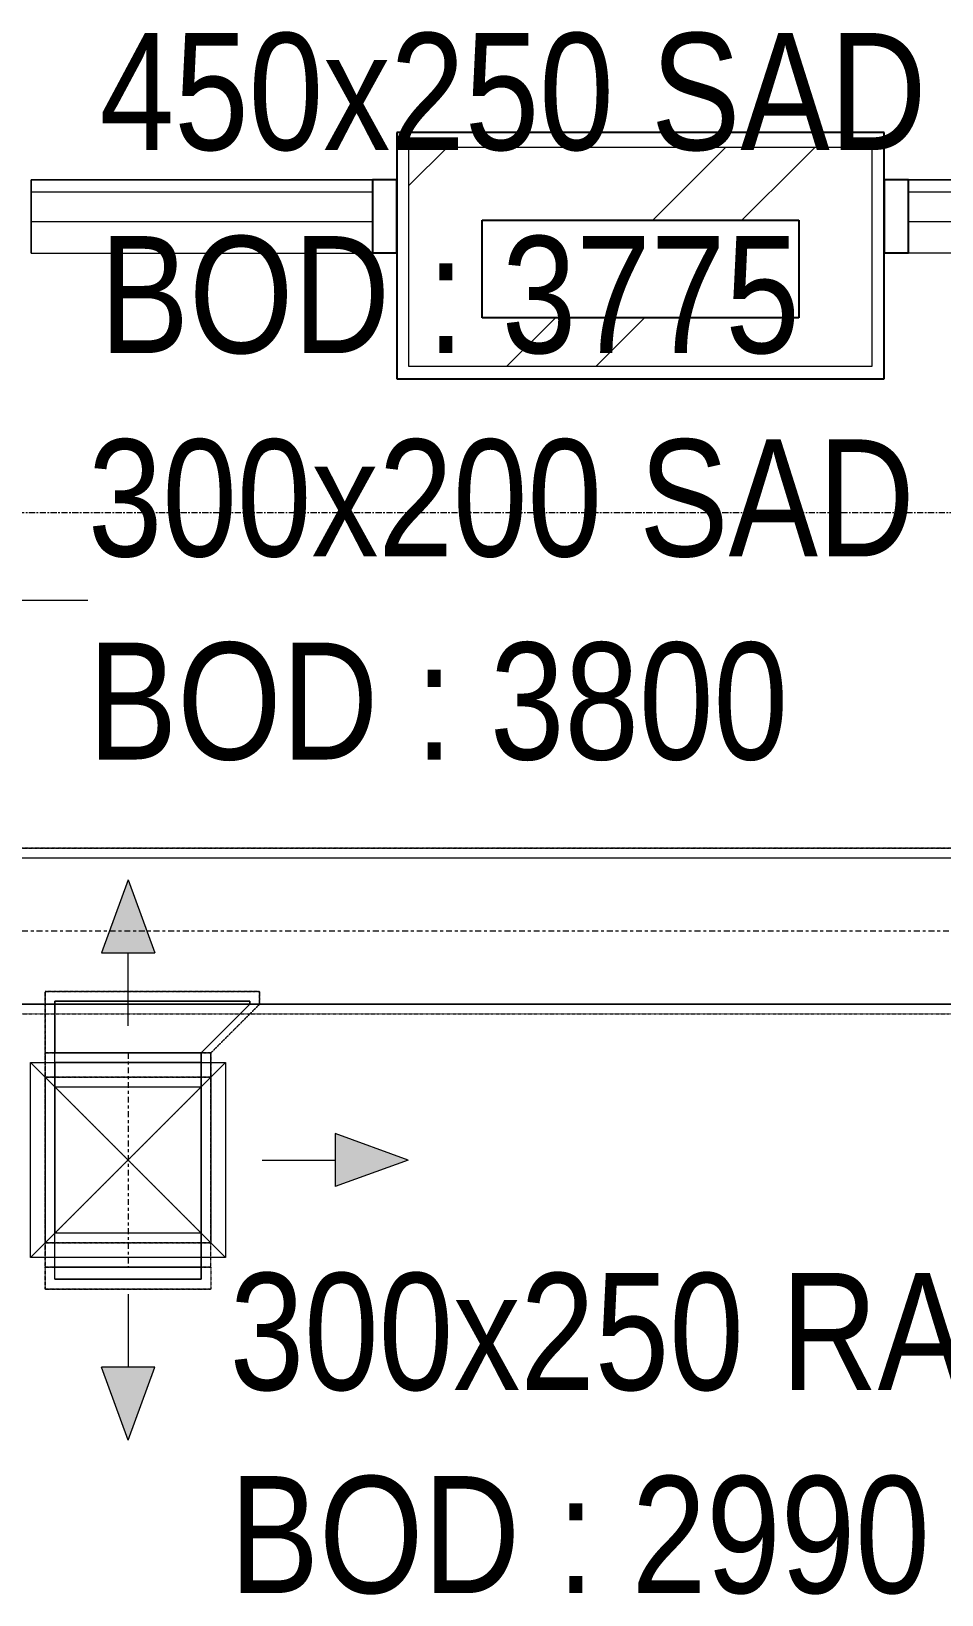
# Model space of a CAD drawing. Header units: inches. Extents: x -83664 to 20107, y -47222 to 19398.
# Drawn here: x -15772 to -13904, y -2985 to 223 of the extents above; entities that cross this region are included whole.
import ezdxf

# ---------------------------------------------------------------- set-up
doc = ezdxf.new("R2010")
doc.units = ezdxf.units.IN
doc.header["$MEASUREMENT"] = 0
for name, pattern in [('Center', [29.999999, 12, -6, 6, -6]), ('Grid Line', [22.225, 12.7, -3.175, 3.175, -3.175]), ('Hidden 0_50', [1.0584, 0.5292, -0.5292]), ('Hidden 1_5', [2.2, 1.5, -0.7])]:
    doc.linetypes.add(name, pattern=pattern)
for name, color, linetype, lineweight in [('A-DETL-GENF', 7, 'Continuous', 9), ('A-GLAZ-CURT', 7, 'Continuous', 9), ('A-GLAZ-CWMG', 7, 'Continuous', 9), ('A-WALL', 7, 'Continuous', 9), ('A-WALL-PATT', 7, 'Continuous', 25), ('M-HVAC-CDFF', 7, 'Continuous', 9), ('M-HVAC-DUCT-ANNO', 7, 'Continuous', 9), ('M-HVAC-DUCT-CNTR', 7, 'Center', 9), ('M-HVAC-DUCT-IDEN', 7, 'Continuous', 18), ('S-GRID', 7, 'Continuous', 9)]:
    doc.layers.add(name, color=color, linetype=linetype, lineweight=lineweight)
doc.layers.add('M-HVAC-DUCT', color=7, linetype='Continuous', lineweight=9, true_color=0xffe97f)
doc.styles.add('Arial Narrow_21', font='ARIALN.TTF', dxfattribs={"height": 240})
pattern_1 = [(45, (0, 0), (-377.1708, 377.1708), []), (45, (0, 571.5), (-377.1708, 377.1708), [])]

# ---------------------------------------------------------------- blocks, each defined once
blk = doc.blocks.new('M_Rec Tap - Beveled - Standard-7691817-FIRST FLOOR AC CONDITIONING LAYOUT - PART A')
at = {"layer": 'M-HVAC-DUCT', "color": 30, "true_color": 0xff7f00}
for p, q in [((100, 150), (-6.096, 150)), ((-6.096, 150), (100, 150)), ((-6.096, 150), (-6.096, -250)), ((-6.096, -250), (-6.096, 150)), ((100, 150), (100, -150)), ((100, -150), (100, 150)), ((0, -250), (100, -150)), ((0, -250), (100, -150)), ((-6.096, -250), (0, -250)), ((0, -250), (-6.096, -250))]:
    blk.add_line(p, q, dxfattribs=at)
blk = doc.blocks.new('M_Rec Endcap - Standard-7316770-FIRST FLOOR AC CONDITIONING LAYOUT - PART A')
at = {"layer": 'M-HVAC-DUCT', "color": 30, "true_color": 0xff7f00}
for p, q in [((0, 150), (0, -150)), ((0, -150), (0, 150)), ((0, 150), (25, 150)), ((25, 150), (0, 150)), ((25, 150), (25, -150)), ((25, -150), (25, 150)), ((25, -150), (0, -150)), ((25, -150), (0, -150))]:
    blk.add_line(p, q, dxfattribs=at)
blk = doc.blocks.new('GCE-AT-Supply Air Rectangular Diffuser - 300x300-6788639-FIRST FLOOR AC CONDITIONING LAYOUT - PART A')
at = {"layer": 'A-DETL-GENF', "true_color": 0xff7f00}
for points in [[(54.6, 425), (0, 575), (-54.6, 425)], [(-425, -54.6), (-425, 54.6), (-575, 0)], [(425, -54.6), (575, 0), (425, 54.6)], [(0, -575), (54.6, -425), (-54.6, -425)]]:
    blk.add_hatch(color=30, dxfattribs=at).paths.add_polyline_path(points)
at = {"layer": 'A-DETL-GENF', "color": 30, "true_color": 0xff7f00}
for p, q in [((0, 575), (-54.6, 425)), ((0, 575), (54.6, 425)), ((-54.6, 425), (54.6, 425)), ((0, 275), (0, 425)), ((-200, -200), (200, 200)), ((-200, 200), (200, -200)), ((-200, -200), (-200, 200)), ((-200, 200), (200, 200)), ((200, 200), (200, -200)), ((-575, 0), (-425, 54.6)), ((-425, -54.6), (-425, 54.6)), ((425, 54.6), (425, -54.6)), ((575, 0), (425, 54.6)), ((-575, 0), (-425, -54.6)), ((275, 0), (425, 0)), ((-275, 0), (-425, 0)), ((575, 0), (425, -54.6)), ((200, -200), (-200, -200)), ((0, -275), (0, -425)), ((54.6, -425), (-54.6, -425)), ((0, -575), (-54.6, -425)), ((0, -575), (54.6, -425))]:
    blk.add_line(p, q, dxfattribs=at)
blk = doc.blocks.new('M_Rec Tap - Beveled - Standard-8296264-FIRST FLOOR AC CONDITIONING LAYOUT - PART A')
at = {"layer": 'M-HVAC-DUCT', "color": 30, "true_color": 0xff7f00}
for p, q in [((135733, 96429.5), (135733, 96479.5)), ((135733, 96479.5), (136033, 96479.5)), ((136033, 96479.5), (135733, 96479.5)), ((135733, 96129.5), (135733, 96479.5)), ((136033, 96429.5), (136033, 96479.5)), ((136033, 96479.5), (136033, 96129.5)), ((135733, 96429.5), (136033, 96429.5)), ((135733, 96129.5), (135733, 96429.5)), ((136033, 96429.5), (136033, 96129.5)), ((136033, 96129.5), (135733, 96129.5)), ((136033, 96129.5), (135733, 96129.5))]:
    blk.add_line(p, q, dxfattribs=at)
blk = doc.blocks.new('TEMW-SMBZ-HO-BM-HVAC-00002_rvt-1-FIRST FLOOR AC CONDITIONING LAYOUT - PART A')
at = {"layer": 'M-HVAC-DUCT', "color": 30, "linetype": 'Hidden 0_50', "true_color": 0xff7f00}
for p, q in [((138617.4, 96919.4), (135510.2, 96919.4)), ((135510.2, 96919.4), (138617.4, 96919.4)), ((135713, 96499.4), (135713, 96625.5)), ((135713, 96625.5), (136153, 96625.5)), ((136153, 96625.5), (135713, 96625.5)), ((135713, 96625.5), (135713, 96499.4)), ((136153, 96599.4), (136053, 96499.4)), ((136053, 96499.4), (136153, 96599.4)), ((136153, 96625.5), (136153, 96599.4)), ((136153, 96599.4), (136153, 96625.5)), ((135510.2, 96579.4), (138617.4, 96579.4)), ((135510.2, 96579.4), (138617.4, 96579.4)), ((135713, 96109.5), (135713, 96499.5)), ((135713, 96499.5), (135713, 96449.5)), ((135713, 96499.5), (136053, 96499.5)), ((135713, 96499.5), (136053, 96499.5)), ((135713, 96499.4), (136053, 96499.4)), ((136053, 96499.4), (135713, 96499.4)), ((135713, 96499.4), (135713, 96059.7)), ((135713, 96059.7), (135713, 96499.4)), ((136053, 96499.4), (135713, 96499.4)), ((135713, 96499.4), (136053, 96499.4)), ((136053, 96449.5), (136053, 96499.5)), ((136053, 96499.5), (136053, 96109.5)), ((136053, 96059.7), (136053, 96499.4)), ((136053, 96059.7), (136053, 96499.4)), ((135713, 96449.5), (136053, 96449.5)), ((135713, 96109.5), (135713, 96449.5)), ((135713, 96449.5), (135713, 96109.5)), ((136053, 96449.5), (135713, 96449.5)), ((135713, 96449.5), (135713, 96109.5)), ((135713, 96449.5), (136053, 96449.5)), ((136053, 96449.5), (136053, 96109.5)), ((136053, 96109.5), (136053, 96449.5)), ((136053, 96109.5), (136053, 96449.5)), ((136053, 96109.5), (135713, 96109.5)), ((135713, 96109.5), (136053, 96109.5)), ((136053, 96109.5), (135713, 96109.5)), ((135713, 96109.5), (136053, 96109.5)), ((135713, 96059.7), (136053, 96059.7)), ((136053, 96059.7), (135713, 96059.7)), ((135713, 96059.7), (136053, 96059.7)), ((136053, 96059.7), (135713, 96059.7)), ((135713, 96014.7), (135713, 96059.7)), ((135713, 96059.7), (135713, 96014.7)), ((136053, 96059.7), (136053, 96014.7)), ((136053, 96059.7), (136053, 96014.7)), ((135713, 96014.7), (136053, 96014.7)), ((136053, 96014.7), (135713, 96014.7))]:
    blk.add_line(p, q, dxfattribs=at)
at = {"layer": 'M-HVAC-DUCT', "color": 30, "true_color": 0xff7f00}
for p, q in [((135510.2, 96899.4), (138617.4, 96899.4)), ((135510.2, 96899.4), (138617.4, 96899.4)), ((138617.4, 96599.4), (135510.2, 96599.4)), ((135510.2, 96599.4), (138617.4, 96599.4)), ((135733, 96605.5), (135733, 96599.4)), ((135733, 96605.5), (135733, 96599.4)), ((136133, 96605.5), (135733, 96605.5)), ((135733, 96605.5), (136133, 96605.5)), ((136133, 96599.4), (135733, 96599.4)), ((136133, 96599.4), (135733, 96599.4)), ((136133, 96599.4), (136133, 96605.5)), ((136133, 96599.4), (136133, 96605.5)), ((136033, 96499.4), (135733, 96499.4)), ((135733, 96499.4), (136033, 96499.4)), ((135733, 96059.7), (135733, 96499.4)), ((135733, 96059.7), (135733, 96499.4)), ((135733, 96479.5), (135733, 96129.5)), ((136033, 96479.5), (135733, 96479.5)), ((135733, 96129.5), (135733, 96479.5)), ((136033, 96479.5), (135733, 96479.5)), ((136033, 96499.4), (136033, 96059.7)), ((136033, 96059.7), (136033, 96499.4)), ((136033, 96479.5), (136033, 96129.5)), ((136033, 96479.5), (136033, 96129.5)), ((136033, 96129.5), (135733, 96129.5)), ((136033, 96129.5), (135733, 96129.5)), ((136033, 96059.7), (135733, 96059.7)), ((135733, 96059.7), (136033, 96059.7))]:
    blk.add_line(p, q, dxfattribs=at)
at = {"layer": 'M-HVAC-DUCT-ANNO', "color": 30, "linetype": 'Hidden 1_5', "true_color": 0xff7f00}
for p, q in [((135733, 96129.5), (135733, 96429.5)), ((135733, 96429.5), (136033, 96429.5)), ((135733, 96429.5), (136033, 96129.5)), ((136033, 96429.5), (135733, 96129.5)), ((136033, 96429.5), (136033, 96129.5)), ((136033, 96129.5), (135733, 96129.5))]:
    blk.add_line(p, q, dxfattribs=at)
at = {"layer": 'M-HVAC-DUCT-CNTR', "color": 30, "true_color": 0xff7f00}
for p, q in [((138617.4, 96749.4), (135510.2, 96749.4)), ((135883, 96499.4), (135883, 96059.7))]:
    blk.add_line(p, q, dxfattribs=at)
at = {"layer": 'M-HVAC-CDFF', "color": 6, "linetype": 'Hidden 0_50', "lineweight": 9, "true_color": 0xff00ff}
blk.add_blockref('GCE-AT-Supply Air Rectangular Diffuser - 300x300-6788639-FIRST FLOOR AC CONDITIONING LAYOUT - PART A', (135883, 96279.5), dxfattribs=at)
at = {"layer": 'M-HVAC-DUCT', "color": 6, "linetype": 'Hidden 0_50', "lineweight": 9, "true_color": 0xff00ff, "extrusion": (0, 0, -1), "rotation": 270}
blk.add_blockref('M_Rec Tap - Beveled - Standard-7691817-FIRST FLOOR AC CONDITIONING LAYOUT - PART A', (-135883, 96599.4), dxfattribs=at)
at = {"layer": 'M-HVAC-DUCT', "color": 6, "linetype": 'Hidden 0_50', "lineweight": 9, "true_color": 0xff00ff}
blk.add_blockref('M_Rec Tap - Beveled - Standard-8296264-FIRST FLOOR AC CONDITIONING LAYOUT - PART A', (0, 0), dxfattribs=at)
at = {"layer": 'M-HVAC-DUCT', "color": 6, "linetype": 'Hidden 0_50', "lineweight": 9, "true_color": 0xff00ff, "rotation": 270}
blk.add_blockref('M_Rec Endcap - Standard-7316770-FIRST FLOOR AC CONDITIONING LAYOUT - PART A', (135883, 96059.7), dxfattribs=at)
blk = doc.blocks.new('TEMW-SMBZ-HO-BM-HVAC-00002_rvt-2-FIRST FLOOR AC CONDITIONING LAYOUT - PART A')
at = {"layer": 'M-HVAC-DUCT', "color": 30, "linetype": 'Hidden 0_50', "true_color": 0xff7f00}
for p, q in [((138617.4, 96919.4), (135510.2, 96919.4)), ((135510.2, 96919.4), (138617.4, 96919.4)), ((135713, 96499.4), (135713, 96625.5)), ((135713, 96625.5), (136153, 96625.5)), ((136153, 96625.5), (135713, 96625.5)), ((135713, 96625.5), (135713, 96499.4)), ((136153, 96599.4), (136053, 96499.4)), ((136053, 96499.4), (136153, 96599.4)), ((136153, 96625.5), (136153, 96599.4)), ((136153, 96599.4), (136153, 96625.5)), ((135510.2, 96579.4), (138617.4, 96579.4)), ((135510.2, 96579.4), (138617.4, 96579.4)), ((135713, 96109.5), (135713, 96499.5)), ((135713, 96499.5), (135713, 96449.5)), ((135713, 96499.5), (136053, 96499.5)), ((135713, 96499.5), (136053, 96499.5)), ((135713, 96499.4), (136053, 96499.4)), ((136053, 96499.4), (135713, 96499.4)), ((135713, 96499.4), (135713, 96059.7)), ((135713, 96059.7), (135713, 96499.4)), ((136053, 96499.4), (135713, 96499.4)), ((135713, 96499.4), (136053, 96499.4)), ((136053, 96449.5), (136053, 96499.5)), ((136053, 96499.5), (136053, 96109.5)), ((136053, 96059.7), (136053, 96499.4)), ((136053, 96059.7), (136053, 96499.4)), ((135713, 96449.5), (136053, 96449.5)), ((135713, 96109.5), (135713, 96449.5)), ((135713, 96449.5), (135713, 96109.5)), ((136053, 96449.5), (135713, 96449.5)), ((135713, 96449.5), (135713, 96109.5)), ((135713, 96449.5), (136053, 96449.5)), ((136053, 96449.5), (136053, 96109.5)), ((136053, 96109.5), (136053, 96449.5)), ((136053, 96109.5), (136053, 96449.5)), ((136053, 96109.5), (135713, 96109.5)), ((135713, 96109.5), (136053, 96109.5)), ((136053, 96109.5), (135713, 96109.5)), ((135713, 96109.5), (136053, 96109.5)), ((135713, 96059.7), (136053, 96059.7)), ((136053, 96059.7), (135713, 96059.7)), ((135713, 96059.7), (136053, 96059.7)), ((136053, 96059.7), (135713, 96059.7)), ((135713, 96014.7), (135713, 96059.7)), ((135713, 96059.7), (135713, 96014.7)), ((136053, 96059.7), (136053, 96014.7)), ((136053, 96059.7), (136053, 96014.7)), ((135713, 96014.7), (136053, 96014.7)), ((136053, 96014.7), (135713, 96014.7))]:
    blk.add_line(p, q, dxfattribs=at)
at = {"layer": 'M-HVAC-DUCT', "color": 30, "true_color": 0xff7f00}
for p, q in [((135510.2, 96899.4), (138617.4, 96899.4)), ((135510.2, 96899.4), (138617.4, 96899.4)), ((138617.4, 96599.4), (135510.2, 96599.4)), ((135510.2, 96599.4), (138617.4, 96599.4)), ((135733, 96605.5), (135733, 96599.4)), ((135733, 96605.5), (135733, 96599.4)), ((136133, 96605.5), (135733, 96605.5)), ((135733, 96605.5), (136133, 96605.5)), ((136133, 96599.4), (135733, 96599.4)), ((136133, 96599.4), (135733, 96599.4)), ((136133, 96599.4), (136133, 96605.5)), ((136133, 96599.4), (136133, 96605.5)), ((136033, 96499.4), (135733, 96499.4)), ((135733, 96499.4), (136033, 96499.4)), ((135733, 96059.7), (135733, 96499.4)), ((135733, 96059.7), (135733, 96499.4)), ((135733, 96479.5), (135733, 96129.5)), ((136033, 96479.5), (135733, 96479.5)), ((135733, 96129.5), (135733, 96479.5)), ((136033, 96479.5), (135733, 96479.5)), ((136033, 96499.4), (136033, 96059.7)), ((136033, 96059.7), (136033, 96499.4)), ((136033, 96479.5), (136033, 96129.5)), ((136033, 96479.5), (136033, 96129.5)), ((136033, 96129.5), (135733, 96129.5)), ((136033, 96129.5), (135733, 96129.5)), ((136033, 96059.7), (135733, 96059.7)), ((135733, 96059.7), (136033, 96059.7))]:
    blk.add_line(p, q, dxfattribs=at)
at = {"layer": 'M-HVAC-DUCT-ANNO', "color": 30, "linetype": 'Hidden 1_5', "true_color": 0xff7f00}
for p, q in [((135733, 96129.5), (135733, 96429.5)), ((135733, 96429.5), (136033, 96429.5)), ((135733, 96429.5), (136033, 96129.5)), ((136033, 96429.5), (135733, 96129.5)), ((136033, 96429.5), (136033, 96129.5)), ((136033, 96129.5), (135733, 96129.5))]:
    blk.add_line(p, q, dxfattribs=at)
at = {"layer": 'M-HVAC-DUCT-CNTR', "color": 30, "true_color": 0xff7f00}
for p, q in [((138617.4, 96749.4), (135510.2, 96749.4)), ((135883, 96499.4), (135883, 96059.7))]:
    blk.add_line(p, q, dxfattribs=at)
at = {"layer": 'M-HVAC-CDFF', "color": 6, "linetype": 'Hidden 0_50', "lineweight": 9, "true_color": 0xff00ff}
blk.add_blockref('GCE-AT-Supply Air Rectangular Diffuser - 300x300-6788639-FIRST FLOOR AC CONDITIONING LAYOUT - PART A', (135883, 96279.5), dxfattribs=at)
at = {"layer": 'M-HVAC-DUCT', "color": 6, "linetype": 'Hidden 0_50', "lineweight": 9, "true_color": 0xff00ff, "extrusion": (0, 0, -1), "rotation": 270}
blk.add_blockref('M_Rec Tap - Beveled - Standard-7691817-FIRST FLOOR AC CONDITIONING LAYOUT - PART A', (-135883, 96599.4), dxfattribs=at)
at = {"layer": 'M-HVAC-DUCT', "color": 6, "linetype": 'Hidden 0_50', "lineweight": 9, "true_color": 0xff00ff}
blk.add_blockref('M_Rec Tap - Beveled - Standard-8296264-FIRST FLOOR AC CONDITIONING LAYOUT - PART A', (0, 0), dxfattribs=at)
at = {"layer": 'M-HVAC-DUCT', "color": 6, "linetype": 'Hidden 0_50', "lineweight": 9, "true_color": 0xff00ff, "rotation": 270}
blk.add_blockref('M_Rec Endcap - Standard-7316770-FIRST FLOOR AC CONDITIONING LAYOUT - PART A', (135883, 96059.7), dxfattribs=at)
blk = doc.blocks.new('System Panel - Solid-1052256-FIRST FLOOR AC CONDITIONING LAYOUT - PART A')
at = {"layer": 'A-GLAZ-CURT', "color": 9, "lineweight": 18, "true_color": 0xbbbbbb}
for p, q in [((384.375, 10.5), (-384.375, 10.5)), ((-384.375, 10.5), (-384.375, -49.5)), ((384.375, -49.5), (384.375, 10.5)), ((-384.375, -49.5), (384.375, -49.5))]:
    blk.add_line(p, q, dxfattribs=at)
at = {"layer": 'A-GLAZ-CURT', "color": 9, "true_color": 0xbbbbbb}
for p, q in [((-384.375, -49.5), (-384.375, 10.5)), ((384.375, 10.5), (-384.375, 10.5)), ((384.375, 10.5), (384.375, -49.5)), ((-384.375, -49.5), (384.375, -49.5))]:
    blk.add_line(p, q, dxfattribs=at)
blk = doc.blocks.new('Rectangular Mullion - 50 x 150mm-649915-FIRST FLOOR AC CONDITIONING LAYOUT - PART A')
at = {"layer": 'A-GLAZ-CWMG', "color": 9, "true_color": 0xbbbbbb}
for p, q in [((144896.8, 98290.7), (144896.8, 98140.7)), ((144896.8, 98140.7), (144896.8, 98290.7)), ((145665.6, 98290.7), (144896.8, 98290.7)), ((144896.8, 98290.7), (145665.6, 98290.7)), ((145665.6, 98290.7), (145665.6, 98140.7)), ((145665.6, 98140.7), (145665.6, 98290.7)), ((144896.8, 98140.7), (145665.6, 98140.7)), ((144896.8, 98140.7), (145665.6, 98140.7))]:
    blk.add_line(p, q, dxfattribs=at)
blk = doc.blocks.new('Rectangular Mullion - 50 x 150mm-423464-FIRST FLOOR AC CONDITIONING LAYOUT - PART A')
at = {"layer": 'A-GLAZ-CWMG', "color": 9, "lineweight": 25, "true_color": 0xbbbbbb}
for p, q in [((-50, 75), (0, 75)), ((-50, -75), (-50, 75)), ((0, 75), (0, -75)), ((0, -75), (-50, -75))]:
    blk.add_line(p, q, dxfattribs=at)
at = {"layer": 'A-GLAZ-CWMG', "color": 9, "true_color": 0xbbbbbb}
for p, q in [((0, 75), (-50, 75)), ((-50, 75), (-50, -75)), ((0, -75), (0, 75)), ((-50, -75), (0, -75))]:
    blk.add_line(p, q, dxfattribs=at)
blk = doc.blocks.new('System Panel - Solid-1052259-FIRST FLOOR AC CONDITIONING LAYOUT - PART A')
at = {"layer": 'A-GLAZ-CURT', "color": 9, "lineweight": 18, "true_color": 0xbbbbbb}
for p, q in [((350, 10.5), (-350, 10.5)), ((-350, 10.5), (-350, -49.5)), ((350, -49.5), (350, 10.5)), ((-350, -49.5), (350, -49.5))]:
    blk.add_line(p, q, dxfattribs=at)
at = {"layer": 'A-GLAZ-CURT', "color": 9, "true_color": 0xbbbbbb}
for p, q in [((-350, -49.5), (-350, 10.5)), ((350, 10.5), (-350, 10.5)), ((350, 10.5), (350, -49.5)), ((-350, -49.5), (350, -49.5))]:
    blk.add_line(p, q, dxfattribs=at)
blk = doc.blocks.new('Rectangular Mullion - 50 x 150mm-643793-FIRST FLOOR AC CONDITIONING LAYOUT - PART A')
at = {"layer": 'A-GLAZ-CWMG', "color": 9, "true_color": 0xbbbbbb}
for p, q in [((76254.4, 63232.7), (76404.4, 63232.7)), ((76404.4, 63232.7), (76254.4, 63232.7)), ((76254.4, 63232.7), (76254.4, 62532.7)), ((76254.4, 62532.7), (76254.4, 63232.7)), ((76404.4, 62532.7), (76404.4, 63232.7)), ((76404.4, 62532.7), (76404.4, 63232.7)), ((76254.4, 62532.7), (76404.4, 62532.7)), ((76404.4, 62532.7), (76254.4, 62532.7))]:
    blk.add_line(p, q, dxfattribs=at)
blk = doc.blocks.new('Rectangular Mullion - 50 x 150mm-423468-FIRST FLOOR AC CONDITIONING LAYOUT - PART A')
at = {"layer": 'A-GLAZ-CWMG', "color": 9, "lineweight": 25, "true_color": 0xbbbbbb}
for p, q in [((0, 75), (-50, 75)), ((-50, 75), (-50, -75)), ((0, -75), (0, 75)), ((-50, -75), (0, -75))]:
    blk.add_line(p, q, dxfattribs=at)
at = {"layer": 'A-GLAZ-CWMG', "color": 9, "true_color": 0xbbbbbb}
for p, q in [((-50, -75), (-50, 75)), ((-50, 75), (0, 75)), ((0, 75), (0, -75)), ((0, -75), (-50, -75))]:
    blk.add_line(p, q, dxfattribs=at)
blk = doc.blocks.new('SMBZ_Hospital Arch Model_2026_01_29_rvt-1-FIRST FLOOR AC CONDITIONING LAYOUT - PART A')
at = {"layer": 'A-WALL-PATT', "lineweight": 9, "true_color": 0xbbbbbb}
h = blk.add_hatch(dxfattribs=at)
h.set_pattern_fill('FP_12', color=9, style=0, pattern_type=2)
h.set_pattern_definition(pattern_1)
h.paths.add_polyline_path([(136609.4, 97907.7), (136609.4, 98357.7), (136459.4, 98357.7), (136459.4, 97907.7)])
h = blk.add_hatch(dxfattribs=at)
h.set_pattern_fill('FP_12', color=9, style=0, pattern_type=2)
h.set_pattern_definition(pattern_1)
h.paths.add_polyline_path([(137259.4, 98207.7), (137259.4, 98357.7), (136609.4, 98357.7), (136609.4, 98207.7), (136870.4, 98207.7)])
h = blk.add_hatch(dxfattribs=at)
h.set_pattern_fill('FP_12', color=9, style=0, pattern_type=2)
h.set_pattern_definition(pattern_1)
h.paths.add_polyline_path([(137409.4, 97907.7), (137409.4, 98357.7), (137259.4, 98357.7), (137259.4, 97907.7)])
h = blk.add_hatch(dxfattribs=at)
h.set_pattern_fill('FP_12', color=9, style=0, pattern_type=2)
h.set_pattern_definition(pattern_1)
h.paths.add_polyline_path([(137259.4, 97907.7), (137259.4, 98007.7), (136609.4, 98007.7), (136609.4, 97907.7), (136870.4, 97907.7)])
at = {"layer": 'A-WALL', "color": 9, "lineweight": 25, "true_color": 0xbbbbbb}
for p, q in [((136434.4, 98387.7), (136434.4, 97882.7)), ((136459.4, 98387.7), (136434.4, 98387.7)), ((136609.4, 98387.7), (136459.4, 98387.7)), ((137259.4, 98387.7), (136609.4, 98387.7)), ((137409.4, 98387.7), (137259.4, 98387.7)), ((137434.4, 98387.7), (137409.4, 98387.7)), ((137434.4, 97882.7), (137434.4, 98387.7)), ((136609.4, 98007.7), (136609.4, 98207.7)), ((136609.4, 98207.7), (137259.4, 98207.7)), ((137259.4, 98207.7), (137259.4, 98007.7)), ((137259.4, 98007.7), (136609.4, 98007.7)), ((136434.4, 97882.7), (136459.4, 97882.7)), ((136459.4, 97882.7), (136609.4, 97882.7)), ((136609.4, 97882.7), (137259.4, 97882.7)), ((137259.4, 97882.7), (137409.4, 97882.7)), ((137409.4, 97882.7), (137434.4, 97882.7))]:
    blk.add_line(p, q, dxfattribs=at)
at = {"layer": 'A-WALL', "color": 9, "true_color": 0xbbbbbb}
for p, q in [((136434.4, 98387.7), (136434.4, 97882.7)), ((136434.4, 98387.7), (136609.4, 98387.7)), ((137259.4, 98387.7), (136609.4, 98387.7)), ((137259.4, 98387.7), (137434.4, 98387.7)), ((137434.4, 97882.7), (137434.4, 98387.7)), ((136459.4, 97907.7), (136459.4, 98357.7)), ((136459.4, 98357.7), (136609.4, 98357.7)), ((136609.4, 98357.7), (137259.4, 98357.7)), ((137259.4, 98357.7), (137409.4, 98357.7)), ((137409.4, 98357.7), (137409.4, 97907.7)), ((136609.4, 98007.7), (136609.4, 98207.7)), ((136609.4, 98207.7), (137259.4, 98207.7)), ((137259.4, 98207.7), (137259.4, 98007.7)), ((137259.4, 98007.7), (136609.4, 98007.7)), ((136609.4, 97882.7), (136434.4, 97882.7)), ((136609.4, 97907.7), (136459.4, 97907.7)), ((137259.4, 97907.7), (136609.4, 97907.7)), ((136609.4, 97882.7), (137259.4, 97882.7)), ((137409.4, 97907.7), (137259.4, 97907.7)), ((137434.4, 97882.7), (137259.4, 97882.7))]:
    blk.add_line(p, q, dxfattribs=at)
at = {"layer": 'A-GLAZ-CURT', "color": 9, "lineweight": 9, "true_color": 0xbbbbbb, "rotation": 180}
for name, p in [('System Panel - Solid-1052259-FIRST FLOOR AC CONDITIONING LAYOUT - PART A', (136034.4, 98215.7)), ('System Panel - Solid-1052256-FIRST FLOOR AC CONDITIONING LAYOUT - PART A', (137868.7, 98215.7))]:
    blk.add_blockref(name, p, dxfattribs=at)
at = {"layer": 'A-GLAZ-CWMG', "color": 9, "lineweight": 9, "true_color": 0xbbbbbb, "rotation": 270}
blk.add_blockref('Rectangular Mullion - 50 x 150mm-643793-FIRST FLOOR AC CONDITIONING LAYOUT - PART A', (73151.7, 174545), dxfattribs=at)
at = {"layer": 'A-GLAZ-CWMG', "color": 9, "lineweight": 9, "true_color": 0xbbbbbb}
for name, p in [('Rectangular Mullion - 50 x 150mm-423468-FIRST FLOOR AC CONDITIONING LAYOUT - PART A', (136434.4, 98215.7)), ('Rectangular Mullion - 50 x 150mm-649915-FIRST FLOOR AC CONDITIONING LAYOUT - PART A', (-7412.5, 0))]:
    blk.add_blockref(name, p, dxfattribs=at)
at = {"layer": 'A-GLAZ-CWMG', "color": 9, "lineweight": 9, "true_color": 0xbbbbbb, "extrusion": (0, 0, -1)}
blk.add_blockref('Rectangular Mullion - 50 x 150mm-423464-FIRST FLOOR AC CONDITIONING LAYOUT - PART A', (-137434.4, 98215.7), dxfattribs=at)

msp = doc.modelspace()

# ---------------------------------------------------------------- linework, layer by layer
at = {"layer": 'M-HVAC-DUCT-IDEN', "lineweight": 9}
msp.add_line((-15935.9, -943.7), (-15656.1, -943.7), dxfattribs=at)
at = {"layer": 'S-GRID', "color": 254, "linetype": 'Grid Line', "true_color": 0xdcdcdc}
msp.add_line((20106.7, -764.5), (-81517, -764.5), dxfattribs=at)

# ---------------------------------------------------------------- block references
at = {"lineweight": 5}
for name in ['SMBZ_Hospital Arch Model_2026_01_29_rvt-1-FIRST FLOOR AC CONDITIONING LAYOUT - PART A', 'TEMW-SMBZ-HO-BM-HVAC-00002_rvt-1-FIRST FLOOR AC CONDITIONING LAYOUT - PART A', 'TEMW-SMBZ-HO-BM-HVAC-00002_rvt-2-FIRST FLOOR AC CONDITIONING LAYOUT - PART A']:
    msp.add_blockref(name, (-151456.7, -98372.2), dxfattribs=at)

# ---------------------------------------------------------------- texts
at = {"layer": 'M-HVAC-DUCT-IDEN', "lineweight": 9, "char_height": 240, "attachment_point": 1, "style": 'Arial Narrow_21'}
for s, insert, width in [('450x250 SAD', (-15631.9, 219.9), 2128.48), ('BOD : 3775', (-15631.9, -196.9), 1803.797), ('300x200 SAD', (-15656.1, -614.1), 2128.48), ('BOD : 3800', (-15656.1, -1030.9), 1803.797), ('300x250 RAD', (-15365.2, -2324.6), 2152.531), ('BOD : 2990', (-15365.2, -2741.3), 1803.797)]:
    msp.add_mtext(s, dxfattribs=dict(at, insert=insert, width=width))

doc.saveas('drawing.dxf')
